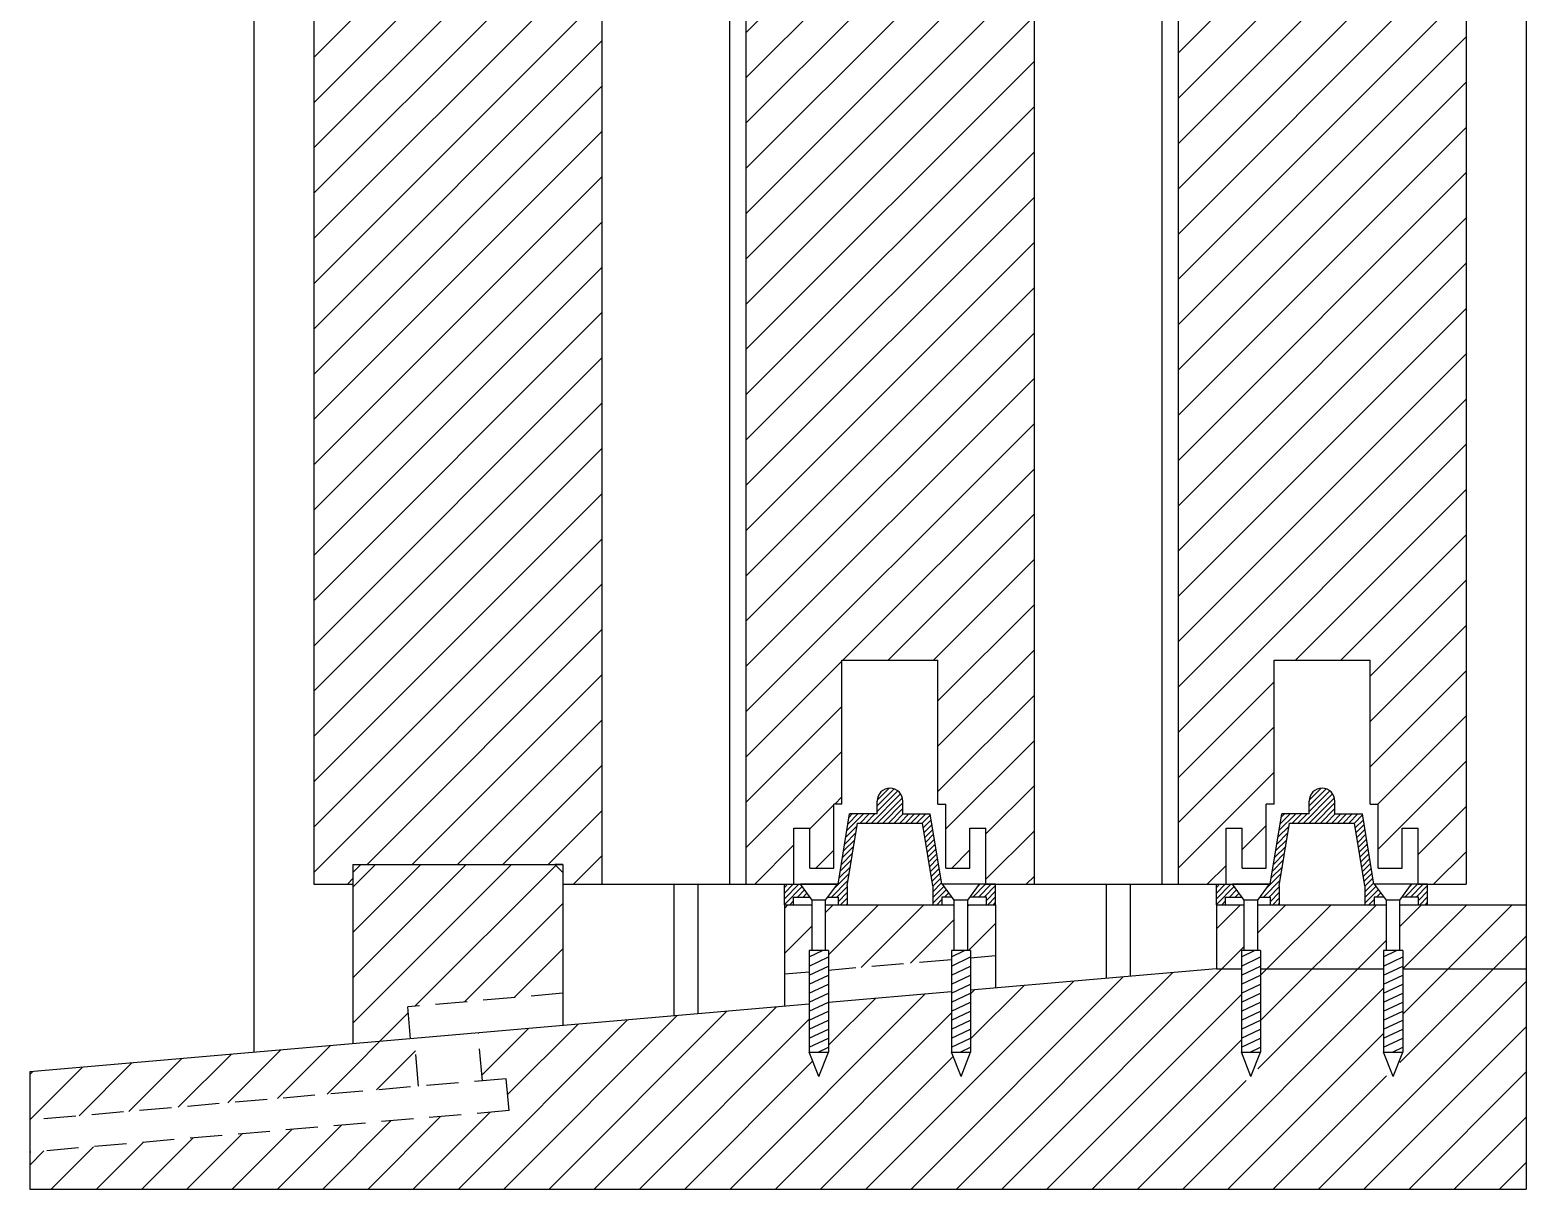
# Model space of a CAD drawing. Header units: inches. Extents: x 1985 to 11287, y 379 to 3234.
# Drawn here: x 7911.57 to 7923.26, y 1420.08 to 1429.13 of the extents above; entities that cross this region are included whole.
import ezdxf

# ---------------------------------------------------------------- set-up
doc = ezdxf.new("R2010")
doc.units = ezdxf.units.IN
doc.header["$MEASUREMENT"] = 0
doc.linetypes.add('HIDDEN', pattern=[0.375, 0.25, -0.125])
for name, color, linetype in [('alum. sill 99', 1, 'CONTINUOUS'), ('hardware 99', 94, 'CONTINUOUS'), ('hatch 99', 1, 'CONTINUOUS'), ('wood detail 99', 7, 'CONTINUOUS')]:
    doc.layers.add(name, color=color, linetype=linetype)

msp = doc.modelspace()

# ---------------------------------------------------------------- hatches: boundary and pattern name
at = {"layer": 'alum. sill 99'}
h = msp.add_hatch(dxfattribs=at)
h.set_pattern_fill('ANSI31', color=256, scale=2, style=0)
h.paths.add_polyline_path([(7916.039828, 1428.991059), (7916.039828, 1429.265257), (7914.414828, 1429.265257), (7914.414828, 1429.832222), (7914.352328, 1429.832222), (7913.789828, 1429.59115), (7913.789828, 1428.308801), (7913.789828, 1422.457221), (7914.094828, 1422.457221), (7914.094828, 1422.611221), (7915.734828, 1422.611221), (7915.734828, 1422.457221), (7916.039828, 1422.457221)])
h.paths.add_polyline_path([(7915.953828, 1429.491772), (7915.891328, 1429.491772), (7915.891328, 1429.504894, 0.350781059), (7915.766328, 1429.648022, -0.375199902), (7915.641328, 1429.804272), (7915.414828, 1429.804272), (7915.414828, 1429.265257), (7915.953828, 1429.265257)], flags=17)
h.paths.add_polyline_path([(7919.41483, 1428.991059), (7919.41483, 1429.265257), (7917.78983, 1429.265257), (7917.78983, 1429.832222), (7917.72733, 1429.832222), (7917.16483, 1429.59115), (7917.16483, 1428.308801), (7917.16483, 1422.457221), (7917.46483, 1422.457221), (7917.53983, 1422.457221), (7917.53983, 1422.894721), (7917.66483, 1422.894721), (7917.66483, 1422.582221), (7917.85233, 1422.582221), (7917.85233, 1423.082221), (7917.91483, 1423.082221), (7917.91483, 1424.207221), (7918.66483, 1424.207221), (7918.66483, 1423.082221), (7918.72733, 1423.082221), (7918.72733, 1422.582221), (7918.91483, 1422.582221), (7918.91483, 1422.894721), (7919.03983, 1422.894721), (7919.03983, 1422.457221), (7919.11483, 1422.457221), (7919.41483, 1422.457221)])
h.paths.add_polyline_path([(7919.32883, 1429.491772), (7919.26633, 1429.491772), (7919.26633, 1429.504894, 0.350781059), (7919.14133, 1429.648022, -0.375199902), (7919.01633, 1429.804272), (7918.78983, 1429.804272), (7918.78983, 1429.265257), (7919.32883, 1429.265257)], flags=17)
h.paths.add_polyline_path([(7922.789832, 1428.991059), (7922.789832, 1429.265257), (7921.164832, 1429.265257), (7921.164832, 1429.832222), (7921.102332, 1429.832222), (7920.539832, 1429.59115), (7920.539832, 1428.308801), (7920.539832, 1422.457221), (7920.914832, 1422.457221), (7920.914832, 1422.894721), (7921.039832, 1422.894721), (7921.039832, 1422.582221), (7921.227332, 1422.582221), (7921.227332, 1423.082221), (7921.289832, 1423.082221), (7921.289832, 1424.207221), (7922.039832, 1424.207221), (7922.039832, 1423.082221), (7922.102332, 1423.082221), (7922.102332, 1422.582221), (7922.289832, 1422.582221), (7922.289832, 1422.894721), (7922.414832, 1422.894721), (7922.414832, 1422.457221), (7922.489832, 1422.457221), (7922.789832, 1422.457221)])
h.paths.add_polyline_path([(7922.703832, 1429.491772), (7922.641332, 1429.491772), (7922.641332, 1429.504894, 0.350781059), (7922.516332, 1429.648022, -0.375199902), (7922.391332, 1429.804272), (7922.164832, 1429.804272), (7922.164832, 1429.265257), (7922.703832, 1429.265257)], flags=17)
at = {"layer": 'hardware 99'}
h = msp.add_hatch(dxfattribs=at)
h.set_pattern_fill('ANSI31', color=256, scale=0.25, style=0)
h.set_pattern_definition([(45, (8262.195, -469.106973), (-0.0220970869, 0.0220970869), [])])
h.paths.add_polyline_path([(7917.590418, 1422.457221), (7917.46483, 1422.457221), (7917.46483, 1422.297221), (7917.53683, 1422.297221), (7917.53683, 1422.357221), (7917.663948, 1422.357221)])
h.paths.add_polyline_path([(7917.955885, 1422.445594), (7918.036006, 1422.935221), (7918.543654, 1422.935221), (7918.623775, 1422.445594), (7918.623775, 1422.297221), (7918.695775, 1422.297221), (7918.695775, 1422.357221), (7918.773948, 1422.357221), (7918.700418, 1422.457221), (7918.69483, 1422.457221), (7918.60483, 1423.007221), (7918.38983, 1423.007221), (7918.38983, 1423.107221, 1), (7918.18983, 1423.107221), (7918.18983, 1423.007221), (7917.97483, 1423.007221), (7917.88483, 1422.457221), (7917.879242, 1422.457221), (7917.805712, 1422.357221), (7917.883885, 1422.357221), (7917.883885, 1422.297221), (7917.955885, 1422.297221)])
h.paths.add_polyline_path([(7919.11483, 1422.457221), (7918.989242, 1422.457221), (7918.915712, 1422.357221), (7919.04283, 1422.357221), (7919.04283, 1422.297221), (7919.11483, 1422.297221)])
h = msp.add_hatch(dxfattribs=at)
h.set_pattern_fill('ANSI31', color=256, scale=0.25, style=0)
h.set_pattern_definition([(45, (8265.57, -469.106973), (-0.0220970869, 0.0220970869), [])])
h.paths.add_polyline_path([(7920.96542, 1422.457221), (7920.839832, 1422.457221), (7920.839832, 1422.297221), (7920.911832, 1422.297221), (7920.911832, 1422.357221), (7921.038949, 1422.357221)])
h.paths.add_polyline_path([(7921.330887, 1422.445594), (7921.411008, 1422.935221), (7921.918656, 1422.935221), (7921.998777, 1422.445594), (7921.998777, 1422.297221), (7922.070777, 1422.297221), (7922.070777, 1422.357221), (7922.148949, 1422.357221), (7922.07542, 1422.457221), (7922.069832, 1422.457221), (7921.979832, 1423.007221), (7921.764832, 1423.007221), (7921.764832, 1423.107221, 1), (7921.564832, 1423.107221), (7921.564832, 1423.007221), (7921.349832, 1423.007221), (7921.259832, 1422.457221), (7921.254243, 1422.457221), (7921.180714, 1422.357221), (7921.258887, 1422.357221), (7921.258887, 1422.297221), (7921.330887, 1422.297221)])
h.paths.add_polyline_path([(7922.489832, 1422.457221), (7922.364243, 1422.457221), (7922.290714, 1422.357221), (7922.417832, 1422.357221), (7922.417832, 1422.297221), (7922.489832, 1422.297221)])
at = {"layer": 'hatch 99'}
h = msp.add_hatch(dxfattribs=at)
h.set_pattern_fill('ANSI31', color=256, scale=2, style=0)
h.set_pattern_definition([(45, (8458.89197, 822.07213), (-0.176776695, 0.176776695), [])])
h.paths.add_polyline_path([(7915.734828, 1422.548721), (7915.672328, 1422.611221), (7914.157328, 1422.611221), (7914.094828, 1422.548721), (7914.094828, 1421.211561), (7914.544982, 1421.250647), (7914.523356, 1421.49971), (7915.734828, 1421.605769)])
h.paths.add_polyline_path([(7914.575094, 1421.253262), (7911.571578, 1420.99247), (7911.571578, 1420.616059), (7914.607532, 1420.879667)], flags=17)
h.paths.add_polyline_path([(7917.68233, 1420.96142), (7917.68233, 1421.090221), (7917.65983, 1421.147221), (7917.65983, 1421.521106), (7915.07322, 1421.296513), (7915.105658, 1420.922919), (7915.292455, 1420.939138), (7915.314081, 1420.690075), (7911.571578, 1420.365118), (7911.571578, 1420.077221), (7923.258582, 1420.077221), (7923.258582, 1421.797221), (7922.294832, 1421.797221), (7922.294832, 1421.147221), (7922.272332, 1421.090221), (7922.272332, 1420.96142), (7922.219832, 1420.821714), (7922.167332, 1420.96142), (7922.167332, 1421.090221), (7922.144832, 1421.147221), (7922.144832, 1421.797221), (7921.184832, 1421.797221), (7921.184832, 1421.147221), (7921.162332, 1421.090221), (7921.162332, 1420.96142), (7921.109832, 1420.821714), (7921.057332, 1420.96142), (7921.057332, 1421.090221), (7921.034832, 1421.147221), (7921.034832, 1421.797221), (7920.839832, 1421.797221), (7918.91983, 1421.63051), (7918.91983, 1421.147221), (7918.89733, 1421.090221), (7918.89733, 1420.96142), (7918.84483, 1420.821714), (7918.79233, 1420.96142), (7918.79233, 1421.090221), (7918.76983, 1421.147221), (7918.76983, 1421.617486), (7917.80983, 1421.53413), (7917.80983, 1421.147221), (7917.78733, 1421.090221), (7917.78733, 1420.96142), (7917.73483, 1420.821714)])
h.paths.add_polyline_path([(7917.68233, 1422.297221), (7917.46483, 1422.297221), (7917.46483, 1421.755115), (7917.65983, 1421.772046), (7917.65983, 1421.939721), (7917.68233, 1421.939721)])
h.paths.add_polyline_path([(7918.79233, 1422.297221), (7917.78733, 1422.297221), (7917.78733, 1421.939721), (7917.80983, 1421.939721), (7917.80983, 1421.785071), (7918.76983, 1421.868426), (7918.76983, 1421.939721), (7918.79233, 1421.939721)])
h.paths.add_polyline_path([(7919.11483, 1422.297221), (7918.89733, 1422.297221), (7918.89733, 1421.939721), (7918.91983, 1421.939721), (7918.91983, 1421.88145), (7919.11483, 1421.898382)])
h.paths.add_polyline_path([(7921.057332, 1422.297221), (7920.839832, 1422.297221), (7920.839832, 1421.797221), (7921.034832, 1421.797221), (7921.034832, 1421.939721), (7921.057332, 1421.939721)])
h.paths.add_polyline_path([(7922.167332, 1422.297221), (7921.162332, 1422.297221), (7921.162332, 1421.939721), (7921.184832, 1421.939721), (7921.184832, 1421.797221), (7922.144832, 1421.797221), (7922.144832, 1421.939721), (7922.167332, 1421.939721)])
h.paths.add_polyline_path([(7923.258582, 1422.297221), (7922.489832, 1422.297221), (7922.272332, 1422.297221), (7922.272332, 1421.939721), (7922.294832, 1421.939721), (7922.294832, 1421.797221), (7923.258582, 1421.797221)])

# ---------------------------------------------------------------- linework, layer by layer
at = {"layer": 'hardware 99'}
for p, q in [((7918.18983, 1423.007221), (7918.18983, 1423.107221)), ((7918.38983, 1423.007221), (7918.38983, 1423.107221)), ((7921.564832, 1423.007221), (7921.564832, 1423.107221)), ((7921.764832, 1423.007221), (7921.764832, 1423.107221)), ((7917.88483, 1422.457221), (7917.97483, 1423.007221)), ((7917.955885, 1422.445594), (7918.036006, 1422.935221)), ((7918.18983, 1423.007221), (7917.97483, 1423.007221)), ((7918.036006, 1422.935221), (7918.543654, 1422.935221)), ((7918.38983, 1423.007221), (7918.60483, 1423.007221)), ((7918.623775, 1422.445594), (7918.543654, 1422.935221)), ((7918.69483, 1422.457221), (7918.60483, 1423.007221)), ((7921.259832, 1422.457221), (7921.349832, 1423.007221)), ((7921.330887, 1422.445594), (7921.411008, 1422.935221)), ((7921.564832, 1423.007221), (7921.349832, 1423.007221)), ((7921.411008, 1422.935221), (7921.918656, 1422.935221)), ((7921.764832, 1423.007221), (7921.979832, 1423.007221)), ((7921.998777, 1422.445594), (7921.918656, 1422.935221)), ((7922.069832, 1422.457221), (7921.979832, 1423.007221)), ((7917.46483, 1422.297221), (7917.46483, 1422.457221)), ((7917.46483, 1422.457221), (7917.88483, 1422.457221)), ((7917.68233, 1422.332221), (7917.590418, 1422.457221)), ((7917.879242, 1422.457221), (7917.590418, 1422.457221)), ((7917.78733, 1422.332221), (7917.879242, 1422.457221)), ((7917.955885, 1422.445594), (7917.955885, 1422.297221)), ((7918.623775, 1422.445594), (7918.623775, 1422.297221)), ((7919.11483, 1422.457221), (7918.69483, 1422.457221)), ((7918.79233, 1422.332221), (7918.700418, 1422.457221)), ((7918.989242, 1422.457221), (7918.700418, 1422.457221)), ((7918.89733, 1422.332221), (7918.989242, 1422.457221)), ((7919.11483, 1422.297221), (7919.11483, 1422.457221)), ((7920.839832, 1422.297221), (7920.839832, 1422.457221)), ((7920.839832, 1422.457221), (7921.259832, 1422.457221)), ((7921.057332, 1422.332221), (7920.96542, 1422.457221)), ((7921.254243, 1422.457221), (7920.96542, 1422.457221)), ((7921.162332, 1422.332221), (7921.254243, 1422.457221)), ((7921.330887, 1422.445594), (7921.330887, 1422.297221)), ((7921.998777, 1422.445594), (7921.998777, 1422.297221)), ((7922.489832, 1422.457221), (7922.069832, 1422.457221)), ((7922.167332, 1422.332221), (7922.07542, 1422.457221)), ((7922.364243, 1422.457221), (7922.07542, 1422.457221)), ((7922.272332, 1422.332221), (7922.364243, 1422.457221)), ((7922.489832, 1422.297221), (7922.489832, 1422.457221)), ((7917.53683, 1422.297221), (7917.53683, 1422.357221)), ((7917.53683, 1422.357221), (7917.663948, 1422.357221)), ((7917.68233, 1421.939721), (7917.68233, 1422.332221)), ((7917.78733, 1422.332221), (7917.68233, 1422.332221)), ((7917.78733, 1421.939721), (7917.78733, 1422.332221)), ((7917.805712, 1422.357221), (7917.883885, 1422.357221)), ((7917.883885, 1422.357221), (7917.883885, 1422.297221)), ((7918.773948, 1422.357221), (7918.695775, 1422.357221)), ((7918.695775, 1422.357221), (7918.695775, 1422.297221)), ((7918.79233, 1421.939721), (7918.79233, 1422.332221)), ((7918.89733, 1422.332221), (7918.79233, 1422.332221)), ((7918.89733, 1421.939721), (7918.89733, 1422.332221)), ((7919.04283, 1422.357221), (7918.915712, 1422.357221)), ((7919.04283, 1422.297221), (7919.04283, 1422.357221)), ((7920.911832, 1422.297221), (7920.911832, 1422.357221)), ((7920.911832, 1422.357221), (7921.038949, 1422.357221)), ((7921.057332, 1421.939721), (7921.057332, 1422.332221)), ((7921.162332, 1422.332221), (7921.057332, 1422.332221)), ((7921.162332, 1421.939721), (7921.162332, 1422.332221)), ((7921.180714, 1422.357221), (7921.258887, 1422.357221)), ((7921.258887, 1422.357221), (7921.258887, 1422.297221)), ((7922.148949, 1422.357221), (7922.070777, 1422.357221)), ((7922.070777, 1422.357221), (7922.070777, 1422.297221)), ((7922.167332, 1421.939721), (7922.167332, 1422.332221)), ((7922.272332, 1422.332221), (7922.167332, 1422.332221)), ((7922.272332, 1421.939721), (7922.272332, 1422.332221)), ((7922.417832, 1422.357221), (7922.290714, 1422.357221)), ((7922.417832, 1422.297221), (7922.417832, 1422.357221)), ((7917.46483, 1422.297221), (7917.53683, 1422.297221)), ((7917.883885, 1422.297221), (7917.955885, 1422.297221)), ((7918.623775, 1422.297221), (7918.695775, 1422.297221)), ((7919.04283, 1422.297221), (7919.11483, 1422.297221)), ((7920.839832, 1422.297221), (7920.911832, 1422.297221)), ((7921.258887, 1422.297221), (7921.330887, 1422.297221)), ((7921.998777, 1422.297221), (7922.070777, 1422.297221)), ((7922.417832, 1422.297221), (7922.489832, 1422.297221)), ((7917.80983, 1421.939721), (7917.65983, 1421.939721)), ((7917.65983, 1421.939721), (7917.65983, 1421.147221)), ((7917.65983, 1421.889298), (7917.761561, 1421.939721)), ((7917.65983, 1421.818882), (7917.80983, 1421.889298)), ((7917.80983, 1421.939721), (7917.80983, 1421.147221)), ((7918.91983, 1421.939721), (7918.76983, 1421.939721)), ((7918.76983, 1421.939721), (7918.76983, 1421.147221)), ((7918.76983, 1421.889298), (7918.871561, 1421.939721)), ((7918.76983, 1421.818882), (7918.91983, 1421.889298)), ((7918.91983, 1421.939721), (7918.91983, 1421.147221)), ((7921.184832, 1421.939721), (7921.034832, 1421.939721)), ((7921.034832, 1421.939721), (7921.034832, 1421.147221)), ((7921.034832, 1421.889298), (7921.136563, 1421.939721)), ((7921.034832, 1421.818882), (7921.184832, 1421.889298)), ((7921.184832, 1421.939721), (7921.184832, 1421.147221)), ((7922.294832, 1421.939721), (7922.144832, 1421.939721)), ((7922.144832, 1421.939721), (7922.144832, 1421.147221)), ((7922.144832, 1421.889298), (7922.246563, 1421.939721)), ((7922.144832, 1421.818882), (7922.294832, 1421.889298)), ((7922.294832, 1421.939721), (7922.294832, 1421.147221)), ((7917.65983, 1421.748466), (7917.80983, 1421.818882)), ((7917.65983, 1421.67805), (7917.80983, 1421.748466)), ((7918.76983, 1421.748466), (7918.91983, 1421.818882)), ((7918.76983, 1421.67805), (7918.91983, 1421.748466)), ((7921.034832, 1421.748466), (7921.184832, 1421.818882)), ((7921.034832, 1421.67805), (7921.184832, 1421.748466)), ((7922.144832, 1421.748466), (7922.294832, 1421.818882)), ((7922.144832, 1421.67805), (7922.294832, 1421.748466)), ((7917.65983, 1421.607633), (7917.80983, 1421.67805)), ((7917.65983, 1421.537217), (7917.80983, 1421.607633)), ((7918.76983, 1421.607633), (7918.91983, 1421.67805)), ((7918.76983, 1421.537217), (7918.91983, 1421.607633)), ((7921.034832, 1421.607633), (7921.184832, 1421.67805)), ((7921.034832, 1421.537217), (7921.184832, 1421.607633)), ((7922.144832, 1421.607633), (7922.294832, 1421.67805)), ((7922.144832, 1421.537217), (7922.294832, 1421.607633)), ((7917.65983, 1421.466801), (7917.80983, 1421.537217)), ((7918.76983, 1421.466801), (7918.91983, 1421.537217)), ((7921.034832, 1421.466801), (7921.184832, 1421.537217)), ((7922.144832, 1421.466801), (7922.294832, 1421.537217)), ((7917.65983, 1421.396384), (7917.80983, 1421.466801)), ((7917.65983, 1421.325968), (7917.80983, 1421.396384)), ((7918.76983, 1421.396384), (7918.91983, 1421.466801)), ((7918.76983, 1421.325968), (7918.91983, 1421.396384)), ((7921.034832, 1421.396384), (7921.184832, 1421.466801)), ((7921.034832, 1421.325968), (7921.184832, 1421.396384)), ((7922.144832, 1421.396384), (7922.294832, 1421.466801)), ((7922.144832, 1421.325968), (7922.294832, 1421.396384)), ((7917.65983, 1421.255552), (7917.80983, 1421.325968)), ((7918.76983, 1421.255552), (7918.91983, 1421.325968)), ((7921.034832, 1421.255552), (7921.184832, 1421.325968)), ((7922.144832, 1421.255552), (7922.294832, 1421.325968)), ((7917.65983, 1421.185135), (7917.80983, 1421.255552)), ((7917.73483, 1420.957221), (7917.65983, 1421.147221)), ((7917.65983, 1421.147221), (7917.80983, 1421.147221)), ((7917.729066, 1421.147221), (7917.80983, 1421.185135)), ((7917.73483, 1420.957221), (7917.80983, 1421.147221)), ((7918.76983, 1421.185135), (7918.91983, 1421.255552)), ((7918.84483, 1420.957221), (7918.76983, 1421.147221)), ((7918.76983, 1421.147221), (7918.91983, 1421.147221)), ((7918.839066, 1421.147221), (7918.91983, 1421.185135)), ((7918.84483, 1420.957221), (7918.91983, 1421.147221)), ((7921.034832, 1421.185135), (7921.184832, 1421.255552)), ((7921.109832, 1420.957221), (7921.034832, 1421.147221)), ((7921.034832, 1421.147221), (7921.184832, 1421.147221)), ((7921.104067, 1421.147221), (7921.184832, 1421.185135)), ((7921.109832, 1420.957221), (7921.184832, 1421.147221)), ((7922.144832, 1421.185135), (7922.294832, 1421.255552)), ((7922.219832, 1420.957221), (7922.144832, 1421.147221)), ((7922.144832, 1421.147221), (7922.294832, 1421.147221)), ((7922.214067, 1421.147221), (7922.294832, 1421.185135)), ((7922.219832, 1420.957221), (7922.294832, 1421.147221))]:
    msp.add_line(p, q, dxfattribs=at)
for centre in [(7918.28983, 1423.107221), (7921.664832, 1423.107221)]:
    msp.add_arc(centre, 0.1, 0, 180, dxfattribs=at)
at = {"layer": 'hatch 99'}
msp.add_line((7919.11483, 1422.297221), (7919.11483, 1421.647441), dxfattribs=at)
at = {"layer": 'wood detail 99'}
for p, q in [((7913.321578, 1444.077706), (7913.321578, 1421.14442)), ((7917.03983, 1422.457221), (7917.03983, 1441.324706)), ((7920.414834, 1422.457221), (7920.414834, 1441.324706)), ((7923.258584, 1440.824706), (7923.258584, 1422.457221)), ((7913.789828, 1429.827772), (7913.789828, 1428.308801)), ((7916.039828, 1429.827772), (7916.039828, 1428.308801)), ((7917.16483, 1429.827772), (7917.16483, 1428.308801)), ((7919.41483, 1429.827772), (7919.41483, 1428.308801)), ((7920.539832, 1429.827772), (7920.539832, 1428.308801)), ((7922.789832, 1429.827772), (7922.789832, 1428.308801)), ((7913.789828, 1428.991059), (7913.789828, 1422.457221)), ((7916.039828, 1428.991059), (7916.039828, 1422.457221)), ((7917.16483, 1428.991059), (7917.16483, 1422.457221)), ((7919.41483, 1428.991059), (7919.41483, 1422.457221)), ((7920.539832, 1428.991059), (7920.539832, 1422.457221)), ((7922.789832, 1428.991059), (7922.789832, 1422.457221)), ((7917.91483, 1423.082221), (7917.91483, 1424.207221)), ((7917.91483, 1424.207221), (7918.66483, 1424.207221)), ((7918.66483, 1423.082221), (7918.66483, 1424.207221)), ((7921.289832, 1423.082221), (7921.289832, 1424.207221)), ((7921.289832, 1424.207221), (7922.039832, 1424.207221)), ((7922.039832, 1423.082221), (7922.039832, 1424.207221)), ((7917.85233, 1422.582221), (7917.85233, 1423.082221)), ((7917.91483, 1423.082221), (7917.85233, 1423.082221)), ((7918.66483, 1423.082221), (7918.72733, 1423.082221)), ((7918.72733, 1422.582221), (7918.72733, 1423.082221)), ((7921.227332, 1422.582221), (7921.227332, 1423.082221)), ((7921.289832, 1423.082221), (7921.227332, 1423.082221)), ((7922.039832, 1423.082221), (7922.102332, 1423.082221)), ((7922.102332, 1422.582221), (7922.102332, 1423.082221)), ((7917.53983, 1422.894721), (7917.66483, 1422.894721)), ((7917.53983, 1422.457221), (7917.53983, 1422.894721)), ((7917.66483, 1422.582221), (7917.66483, 1422.894721)), ((7918.91483, 1422.894721), (7919.03983, 1422.894721)), ((7918.91483, 1422.582221), (7918.91483, 1422.894721)), ((7919.03983, 1422.457221), (7919.03983, 1422.894721)), ((7920.914832, 1422.894721), (7921.039832, 1422.894721)), ((7920.914832, 1422.457221), (7920.914832, 1422.894721)), ((7921.039832, 1422.582221), (7921.039832, 1422.894721)), ((7922.289832, 1422.894721), (7922.414832, 1422.894721)), ((7922.289832, 1422.582221), (7922.289832, 1422.894721)), ((7922.414832, 1422.457221), (7922.414832, 1422.894721)), ((7914.094828, 1422.611221), (7915.734828, 1422.611221)), ((7914.094828, 1422.611221), (7914.094828, 1421.211561)), ((7914.157328, 1422.611221), (7914.094828, 1422.548721)), ((7915.734828, 1422.611221), (7915.672328, 1422.611221)), ((7915.672328, 1422.611221), (7915.734828, 1422.548721)), ((7915.734828, 1422.611221), (7915.734828, 1421.35396)), ((7917.66483, 1422.582221), (7917.85233, 1422.582221)), ((7918.72733, 1422.582221), (7918.91483, 1422.582221)), ((7921.039832, 1422.582221), (7921.227332, 1422.582221)), ((7922.102332, 1422.582221), (7922.289832, 1422.582221)), ((7913.789828, 1422.457221), (7914.094828, 1422.457221)), ((7915.734828, 1422.457221), (7916.039828, 1422.457221)), ((7915.734828, 1422.457221), (7916.039828, 1422.457221)), ((7915.914828, 1422.457221), (7917.46483, 1422.457221)), ((7916.602328, 1422.457221), (7916.602328, 1421.429284)), ((7916.789828, 1422.457221), (7916.789828, 1421.445564)), ((7917.16483, 1422.457221), (7917.53983, 1422.457221)), ((7919.03983, 1422.457221), (7919.41483, 1422.457221)), ((7919.03983, 1422.457221), (7919.41483, 1422.457221)), ((7919.11483, 1422.297221), (7919.11483, 1422.457221)), ((7919.41483, 1422.457221), (7920.539832, 1422.457221)), ((7919.97733, 1422.457221), (7919.97733, 1421.722331)), ((7920.16483, 1422.457221), (7920.16483, 1421.738612)), ((7920.539832, 1422.457221), (7920.914832, 1422.457221)), ((7922.414832, 1422.457221), (7922.789832, 1422.457221)), ((7922.414832, 1422.457221), (7922.789832, 1422.457221)), ((7923.258582, 1422.457221), (7923.258582, 1420.077221)), ((7917.46483, 1422.297221), (7917.68233, 1422.297221)), ((7917.46483, 1422.297221), (7917.46483, 1421.504174)), ((7917.78733, 1422.297221), (7918.79233, 1422.297221)), ((7918.89733, 1422.297221), (7919.11483, 1422.297221)), ((7920.839832, 1422.297221), (7921.057332, 1422.297221)), ((7920.839832, 1422.297221), (7920.839832, 1421.797221)), ((7921.162332, 1422.297221), (7922.167332, 1422.297221)), ((7922.272332, 1422.297221), (7922.489832, 1422.297221)), ((7922.489832, 1422.297221), (7923.258582, 1422.297221)), ((7920.839832, 1421.797221), (7918.91983, 1421.63051)), ((7920.839832, 1421.797221), (7921.034832, 1421.797221)), ((7921.184832, 1421.797221), (7922.144832, 1421.797221)), ((7922.294832, 1421.797221), (7923.258582, 1421.797221)), ((7918.76983, 1421.617486), (7917.80983, 1421.53413)), ((7917.65983, 1421.521106), (7911.571578, 1420.99247)), ((7911.571578, 1420.99247), (7911.571578, 1420.077221)), ((7911.571578, 1420.077221), (7923.258582, 1420.077221))]:
    msp.add_line(p, q, dxfattribs=at)
at = {"layer": 'wood detail 99', "color": 1, "linetype": 'HIDDEN'}
for p, q in [((7918.76983, 1421.868426), (7917.80983, 1421.785071)), ((7919.11483, 1421.898382), (7918.91983, 1421.88145)), ((7917.65983, 1421.772046), (7917.46483, 1421.755115)), ((7915.734828, 1421.605769), (7914.523356, 1421.49971)), ((7914.544982, 1421.250647), (7914.523356, 1421.49971)), ((7915.105658, 1420.922919), (7915.07322, 1421.296513)), ((7914.607532, 1420.879667), (7914.575094, 1421.253262)), ((7915.292455, 1420.939138), (7911.571578, 1420.616059)), ((7915.314081, 1420.690075), (7915.292455, 1420.939138)), ((7915.314081, 1420.690075), (7911.571578, 1420.365118))]:
    msp.add_line(p, q, dxfattribs=at)

doc.saveas('drawing.dxf')
